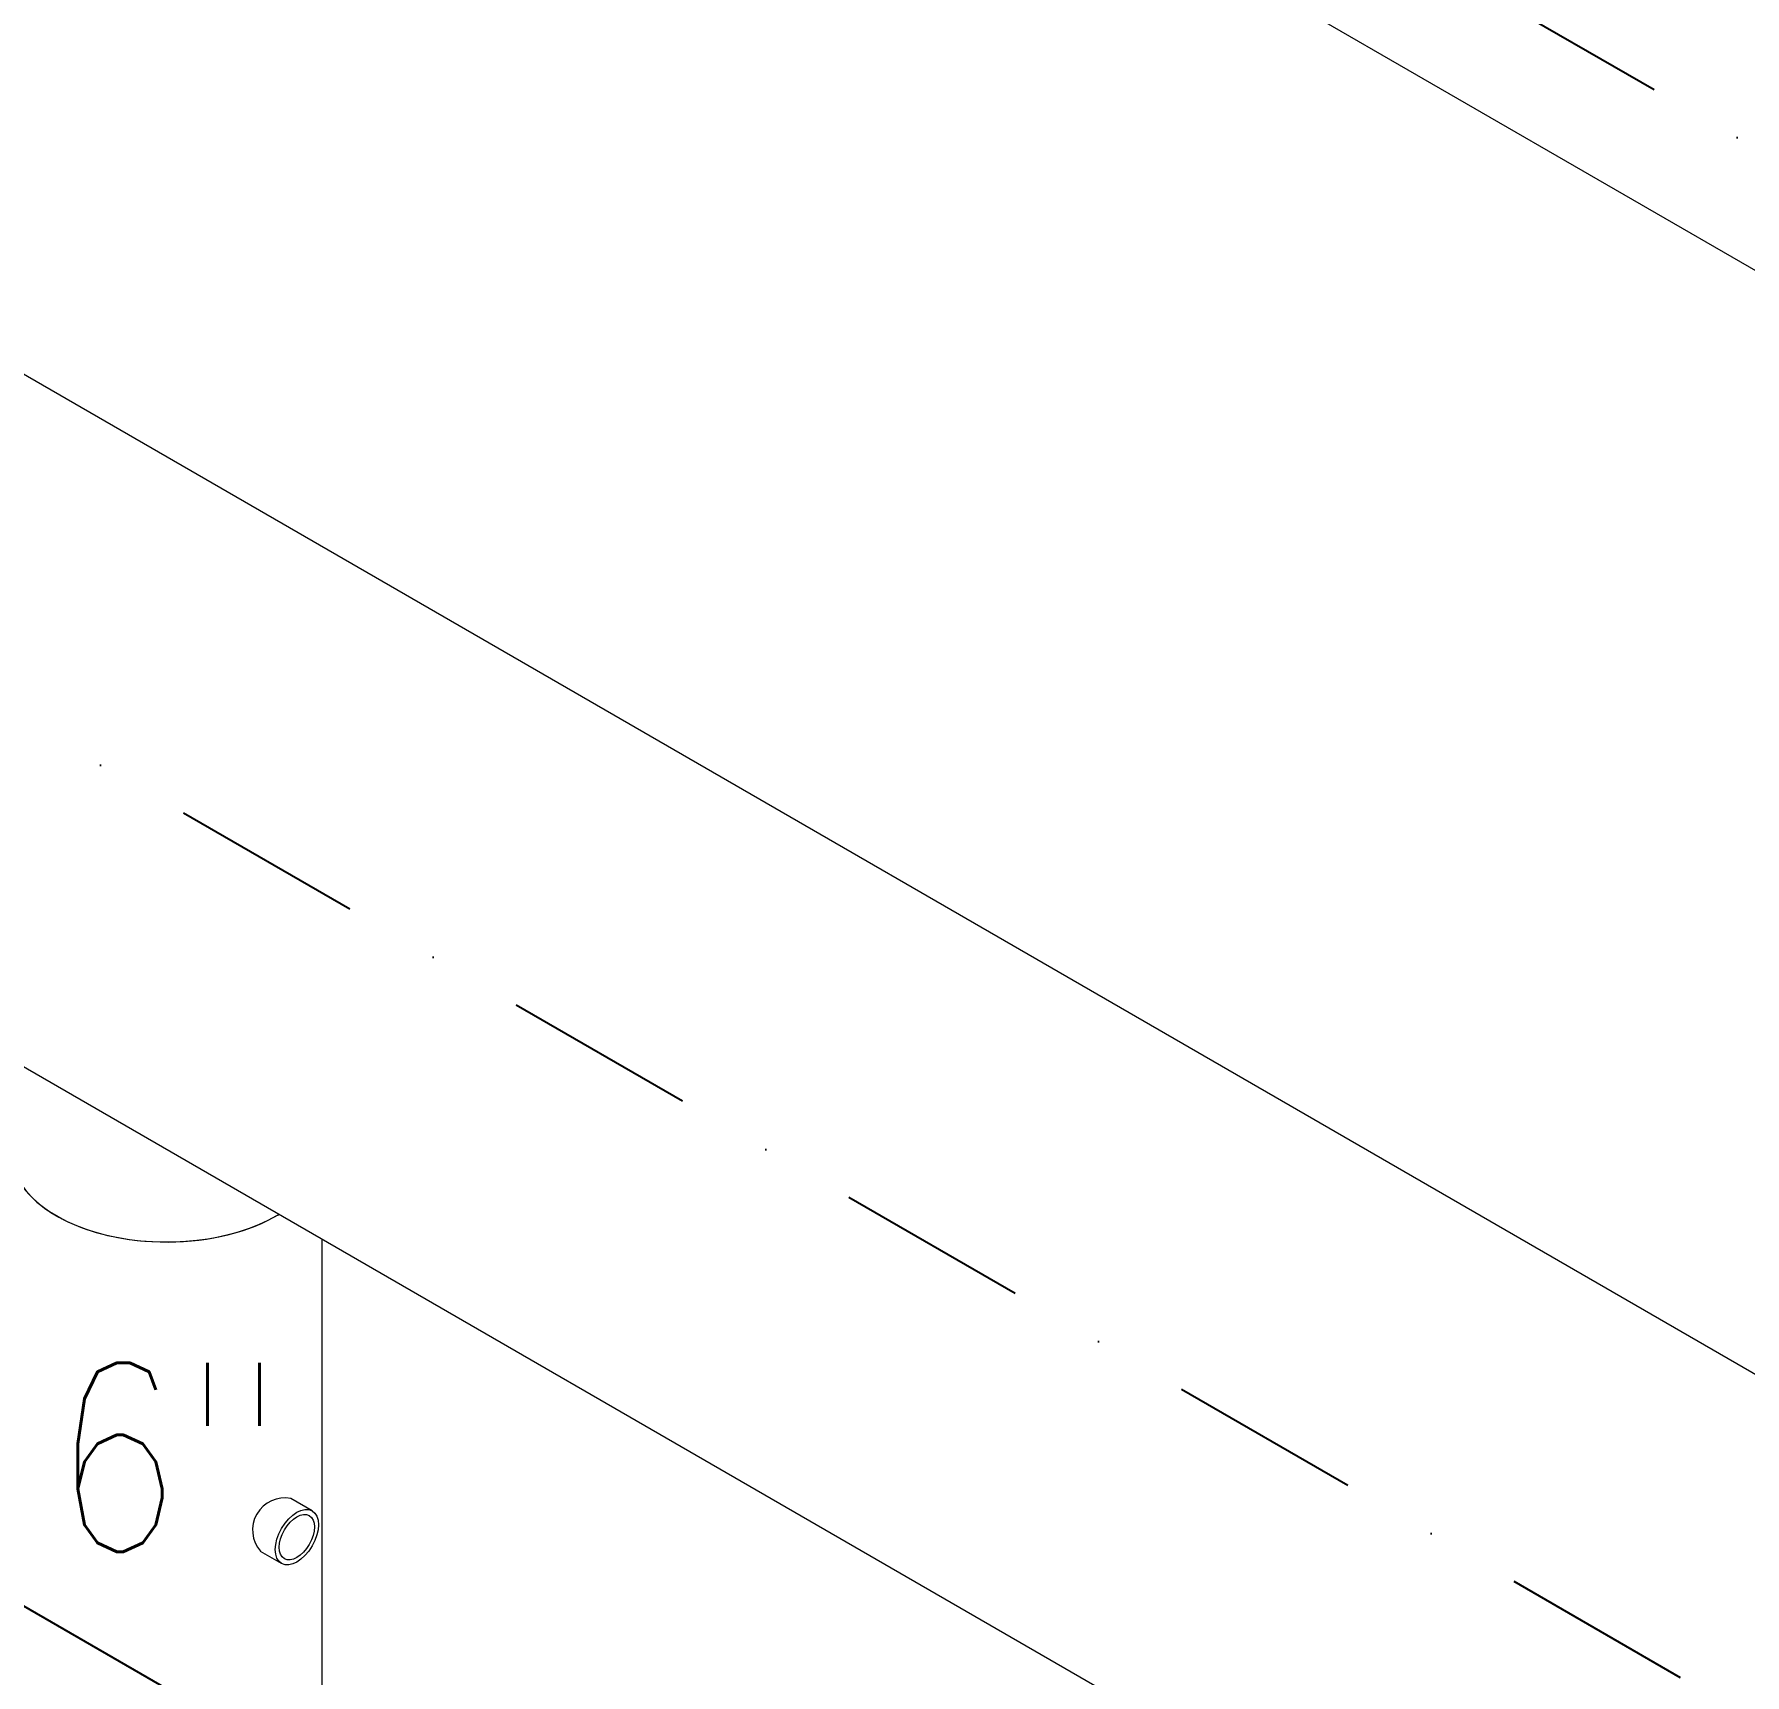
# Model space of a CAD drawing. Header units: millimetres. Extents: x -312439 to 477422, y -331570 to 212570.
# Drawn here: x 347604 to 348736, y 171482 to 172567 of the extents above; entities that cross this region are included whole.
import ezdxf

# ---------------------------------------------------------------- set-up
doc = ezdxf.new("R2010")
doc.units = ezdxf.units.MM
doc.linetypes.add('DASHDOT', pattern=[25.4, 12.7, -6.35, 0, -6.35])
doc.layers.add('ARCONDTEXTO', color=4, linetype='Continuous')
doc.styles.add('ROMAND', font='ROMAND.SHX')
doc.styles.add('ROMANS', font='romans.shx', dxfattribs={"height": 187.5})
doc.dimstyles.new('1-50 (MILIMETRO)', dxfattribs={"dimscale": 0, "dimtxt": 125, "dimasz": 125, "dimexe": 100, "dimexo": 100, "dimgap": 50, "dimtad": 0, "dimdec": 0, "dimzin": 0, "dimdsep": 46, "dimtxsty": 'ROMAND', "dimcen": -390, "dimclrd": 1, "dimclre": 1, "dimclrt": 3, "dimadec": 0, "dimazin": 0, "dimtfac": 1, "dimtdec": 0, "dimtix": 1, "dimtmove": 2, "dimatfit": 2, "dimfxl": 1, "dimtvp": 1, "dimtolj": 1, "dimtzin": 0, "dimarcsym": 0})

# ---------------------------------------------------------------- blocks, each defined once
blk = doc.blocks.new('*D87')
at = {"color": 1, "lineweight": -2, "transparency": 16777216}
for p, q in [((346975.4, 174176.7), (347277.1, 174350.9)), ((347285.4, 174230.7), (351020.9, 172074)), ((350927.4, 171895), (351229.1, 172069.2))]:
    blk.add_line(p, q, dxfattribs=at)
at = {"color": 1, "transparency": 16777216}
for points in [[(347295.8, 174248.7), (347275, 174212.6), (347177.1, 174293.2)], [(351031.3, 172092), (351010.5, 172056), (351129.1, 172011.5)]]:
    blk.add_solid(points, dxfattribs=at)
at = {"layer": 'Defpoints', "color": 0, "transparency": 16777216}
for p in [(346875.4, 174119), (351129.1, 172011.5), (350827.4, 171837.3)]:
    blk.add_point(p, dxfattribs=at)
at = {"color": 3, "transparency": 16777216, "insert": (349215.6, 173260.6), "char_height": 125, "attachment_point": 5, "rotation": 330, "style": 'ROMAND'}
blk.add_mtext('\\A1;4563', dxfattribs=at)
blk = doc.blocks.new('*D92')
at = {"color": 1, "lineweight": -2, "transparency": 16777216}
for p, q in [((345607.1, 172290.6), (345607.1, 172792.4)), ((348612.8, 170941.5), (345715.4, 172614.4)), ((348721.1, 170492.8), (348721.1, 170994.5))]:
    blk.add_line(p, q, dxfattribs=at)
at = {"color": 1, "transparency": 16777216}
for points in [[(345725.8, 172632.4), (345705, 172596.3), (345607.1, 172676.9)], [(348623.3, 170959.6), (348602.4, 170923.5), (348721.1, 170879)]]:
    blk.add_solid(points, dxfattribs=at)
at = {"layer": 'Defpoints', "color": 0, "transparency": 16777216}
for p in [(345607.1, 172676.9), (345607.1, 172175.2), (348721.1, 170377.3)]:
    blk.add_point(p, dxfattribs=at)
at = {"color": 3, "transparency": 16777216, "insert": (347372.3, 171833.5), "char_height": 125, "attachment_point": 5, "rotation": 330, "style": 'ROMAND'}
blk.add_mtext('\\A1;3596', dxfattribs=at)
blk = doc.blocks.new('*D96')
at = {"color": 1, "lineweight": -2, "transparency": 16777216}
for p, q in [((340982.5, 172444.7), (340982.5, 172743.9)), ((347857.3, 168659.3), (341090.8, 172566)), ((347965.6, 168413.1), (347965.6, 168712.3))]:
    blk.add_line(p, q, dxfattribs=at)
at = {"color": 1, "transparency": 16777216}
for points in [[(341101.2, 172584), (341080.3, 172547.9), (340982.5, 172628.5)], [(347867.7, 168677.3), (347846.9, 168641.2), (347965.6, 168596.8)]]:
    blk.add_solid(points, dxfattribs=at)
at = {"layer": 'Defpoints', "color": 0, "transparency": 16777216}
for p in [(340982.5, 172628.5), (340982.5, 172329.3), (347965.6, 168297.6)]:
    blk.add_point(p, dxfattribs=at)
at = {"color": 3, "transparency": 16777216, "insert": (344536.5, 170720.9), "char_height": 125, "attachment_point": 5, "rotation": 330, "style": 'ROMAND'}
blk.add_mtext('\\A1;8063', dxfattribs=at)
blk = doc.blocks.new('*D59')
at = {"color": 1, "lineweight": -2, "transparency": 16777216}
for p, q in [((346365.4, 173980), (346365.4, 174553.6)), ((346473.6, 174375.6), (349813.4, 172447.4)), ((349921.6, 171926.8), (349921.6, 172500.4))]:
    blk.add_line(p, q, dxfattribs=at)
at = {"color": 1, "transparency": 16777216}
for points in [[(346484.1, 174393.6), (346463.2, 174357.6), (346365.4, 174438.1)], [(349823.8, 172465.4), (349803, 172429.4), (349921.6, 172384.9)]]:
    blk.add_solid(points, dxfattribs=at)
at = {"layer": 'Defpoints', "color": 0, "transparency": 16777216}
for p in [(346365.4, 173864.5), (349921.6, 172384.9), (349921.6, 171811.3)]:
    blk.add_point(p, dxfattribs=at)
at = {"color": 3, "transparency": 16777216, "insert": (348206, 173519.8), "char_height": 125, "attachment_point": 5, "rotation": 330, "style": 'ROMAND'}
blk.add_mtext('\\A1;4106', dxfattribs=at)

msp = doc.modelspace()

# ---------------------------------------------------------------- linework, layer by layer
at = {"color": 6, "linetype": 'DASHDOT', "ltscale": 10, "extrusion": (4.44089e-16, 0.816497, 0.57735)}
for p, q in [((346365.394, 173864.522), (349921.625, 171811.331)), ((350233.882, 170591.033), (345859.978, 173116.308))]:
    msp.add_line(p, q, dxfattribs=at)
at = {"color": 5, "linetype": 'Continuous', "lineweight": 0, "extrusion": (4.44089e-16, 0.816497, 0.57735)}
for p, q in [((346478.877, 173718.18), (349825.126, 171786.223)), ((348862.405, 171611.817), (346020.838, 173252.396)), ((349969.926, 170514.467), (345822.552, 172908.954)), ((347795.007, 171364.71), (347795.007, 171770.157))]:
    msp.add_line(p, q, dxfattribs=at)
at = {"color": 5, "linetype": 'Continuous', "lineweight": 0, "extrusion": (1.66533e-16, 0.816497, 0.57735)}
for p, q in [((347788.247, 171590.766), (347774.265, 171598.838)), ((347768.1, 171555.87), (347754.141, 171563.929))]:
    msp.add_line(p, q, dxfattribs=at)
at = {"color": 5, "linetype": 'Continuous', "lineweight": 0}
msp.add_arc((347770.132, 171577.961), 21.283, 78.801521, 221.198479, dxfattribs=at)
for major_axis, start_param, end_param in [((-103.062, 0), 0, 0.78539816), ((103.062, 0), 3.14159265, 5.49778714), ((-103.062, 0), 0.78539816, 2.37609433), ((103.062, 0), 5.49778714, 5.51768699)]:
    msp.add_ellipse((347691.945, 171827.986), major_axis=major_axis, ratio=0.57735027, start_param=start_param, end_param=end_param, dxfattribs=at)
for major_axis in [(-10.074, -17.448), (-8.236, -14.266)]:
    msp.add_ellipse((347778.173, 171573.318), major_axis=major_axis, ratio=0.57735027, dxfattribs=at)

# ---------------------------------------------------------------- texts
at = {"layer": 'ARCONDTEXTO', "linetype": 'Continuous', "lineweight": -3, "style": 'ROMANS', "width": 0.8}
msp.add_text('6"', height=125, dxfattribs=at).set_placement((347616.215, 171563.569))

# ---------------------------------------------------------------- dimensions: what is measured, and where the dimension line sits
for p1, p2, distance, picture, middle in [((346365.394, 173864.522), (349921.625, 171811.331), 496.727, '*D59', (348206.009, 173519.751)), ((346875.388, 174118.956), (350827.371, 171837.277), 301.751, '*D87', (349215.63, 173260.586)), ((347965.562, 168297.588), (340982.504, 172329.258), -259.116, '*D96', (344536.533, 170720.878))]:
    dim = msp.add_aligned_dim(p1=p1, p2=p2, distance=distance, dimstyle='1-50 (MILIMETRO)', override={"dimscale": 1})
    dim.commit()
    dim.dimension.update_dxf_attribs({"geometry": picture, "text_midpoint": middle})
dim = msp.add_linear_dim(base=(345607.137, 172676.888), p1=(348721.101, 170377.31), p2=(345607.137, 172175.158), angle=150, dimstyle='1-50 (MILIMETRO)', override={"dimscale": 1})
dim.commit()
dim.dimension.update_dxf_attribs({"geometry": '*D92', "text_midpoint": (347372.287, 171833.453), "dimtype": 161})

doc.saveas('drawing.dxf')
